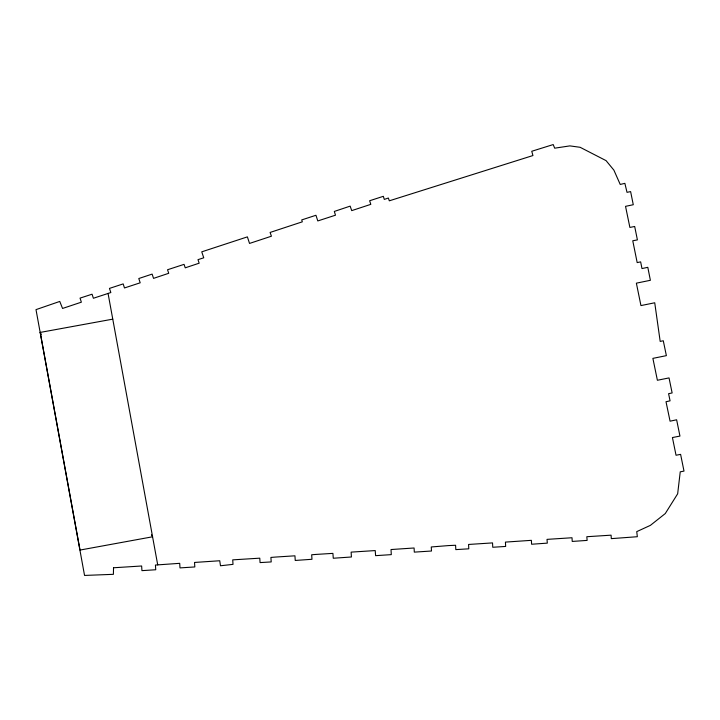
<?xml version="1.0" encoding="UTF-8"?>
<svg xmlns="http://www.w3.org/2000/svg" width="720" height="720" viewBox="0 0 720 720"><rect width="100%" height="100%" fill="white"/><g stroke="black" fill="none" stroke-linecap="round" stroke-linejoin="round"><path stroke-width="1.08" d="M151.497 534.825L152.577 536.787L80.028 550.062L40.221 332.415L112.761 319.149M40.221 332.415L41.301 334.386M108.054 293.382L157.716 564.885M113.535 567.765L113.391 574.326L84.546 575.433L36 309.627L59.76 301.437L62.559 308.448L81.369 302.175L80.046 298.116L92.07 294.21L93.393 298.26L110.844 292.536L109.449 288.405L123.165 283.905L124.488 287.964L140.193 282.798L138.789 278.523L152.136 274.104L153.54 278.379L168.723 273.294L167.544 269.748L184.059 264.366L185.238 267.831L199.17 263.187L197.991 259.65L203.742 257.805L201.753 251.838L247.392 236.871L249.525 243.432L271.422 236.205L270.099 232.443L302.319 221.832L301.725 219.915L315.954 215.271L317.799 220.941L335.493 215.19L334.314 211.437L350.163 206.127L351.711 210.627L370.809 204.354L369.63 200.745L383.346 196.317L384.3 199.413L388.359 198.018L389.313 200.817L532.935 155.547L531.756 151.272L553.212 144.567L554.688 148.176L569.871 145.89L580.122 147.294L606.069 160.632L613.89 170.145L620.226 184.446L624.87 183.348L627.012 192.339L630.621 191.601L633.276 204.723L625.536 206.343L629.883 227.43L634.68 226.476L637.407 239.895L632.763 240.777L637.182 262.602L640.647 261.864L641.979 268.569L647.802 267.318L650.385 280.296L636.372 283.167L640.944 305.586L654.732 302.778L660.186 341.415L663.282 340.749L666.378 355.644L652.887 358.371L657.387 380.268L669.033 377.91L672.129 392.949L668.592 393.687L670.068 400.833L666.009 401.724L670.068 421.182L676.629 419.787L679.95 436.077L672.426 437.553L676.035 455.247L680.607 454.365L684 471.096L680.238 471.834L677.664 493.803L665.271 513.567L650.385 525.366L636.741 531.63L637.335 536.715L611.307 538.632L611.082 535.167L586.827 536.715L587.124 540.405L572.229 541.431L572.013 537.75L547.02 539.37L547.308 543.132L531.603 544.239L531.387 540.333L505.431 542.097L505.656 546.444L492.75 547.263L492.534 542.907L468.567 544.455L468.792 548.811L455.814 549.621L455.598 545.265L448.812 545.562L431.262 546.966L431.487 551.016L414.306 552.123L414.09 547.992L391.014 549.54L391.302 554.634L375.597 555.66L375.228 550.575L351.126 552.123L351.423 556.992L333.279 558.243L332.91 553.374L316.179 554.409L311.679 554.778L311.976 559.278L295.236 560.457L294.948 555.813L275.481 557.064L270.909 557.433L271.206 561.933L260.073 562.59L259.776 558.171L232.722 559.863L233.01 564.363L220.482 565.767L219.744 560.754L194.526 562.446L194.823 566.946L180 567.9L179.712 563.328L155.439 565.038L155.736 569.754L141.939 570.645L141.642 565.992L113.535 567.765"/></g></svg>
